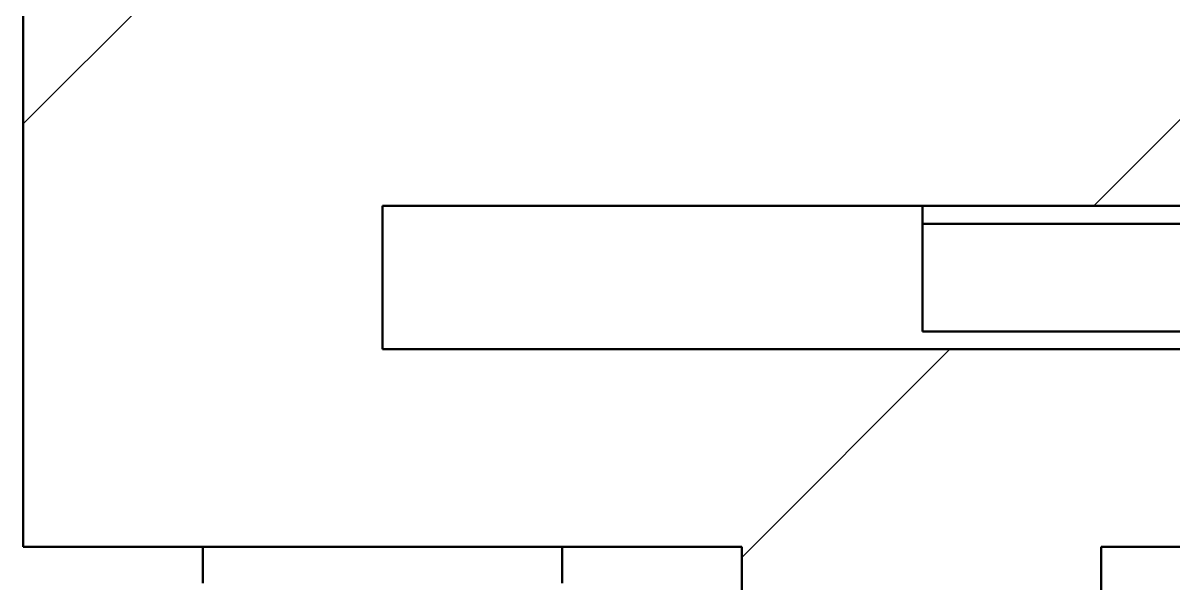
# Model space of a CAD drawing. Header units: millimetres. Extents: x -2685 to 3000, y -4484 to 2121.
# Drawn here: x 573 to 605.03, y 303.63 to 319.23 of the extents above; entities that cross this region are included whole.
import ezdxf

# ---------------------------------------------------------------- set-up
doc = ezdxf.new("R2010")
doc.units = ezdxf.units.MM
doc.header["$LTSCALE"] = 7.142857
doc.layers.add('Hatch (ISO)', color=7, linetype='Continuous', lineweight=18)
doc.layers.add('Visible (ISO)', color=7, linetype='Continuous', lineweight=50)

msp = doc.modelspace()

# ---------------------------------------------------------------- hatches: boundary and pattern name
at = {"layer": 'Hatch (ISO)'}
h = msp.add_hatch(dxfattribs=at)
h.set_pattern_fill('ANSI31', color=256, scale=181.428571, style=0)
h.set_pattern_definition([(45, (0, 0), (-16.0362, 16.0362), [])])
h.paths.add_polyline_path([(602.998, 270.141), (592.998, 270.141), (592.998, 264.641), (602.998, 264.641)])
h.paths.add_polyline_path([(602.998, 281.141), (602.998, 279.141), (592.998, 279.141), (592.998, 290.141), (602.998, 290.141)])
h.paths.add_polyline_path([(602.998, 301.141), (602.998, 299.141), (592.998, 299.141), (592.998, 304.641), (572.998, 304.641), (572.998, 344.641), (582.998, 344.641), (582.998, 331.32), (582.998, 329.236), (582.998, 329.031), (582.998, 326.979), (582.998, 319.641), (624.498, 319.641), (624.498, 314.141), (582.998, 314.141), (582.998, 310.141), (624.498, 310.141), (624.498, 304.641), (602.998, 304.641)])

# ---------------------------------------------------------------- linework, layer by layer
at = {"layer": 'Visible (ISO)'}
for p, q in [((572.998, 344.641), (572.998, 304.641)), ((582.998, 310.141), (582.998, 314.141)), ((582.998, 314.141), (624.498, 314.141)), ((598.028, 314.141), (598.028, 313.641)), ((598.028, 313.641), (598.028, 310.641)), ((598.028, 313.641), (620.028, 313.641)), ((598.028, 310.641), (620.028, 310.641)), ((624.498, 310.141), (582.998, 310.141)), ((572.998, 304.641), (592.998, 304.641)), ((577.998, 303.632), (577.998, 304.641)), ((587.998, 304.641), (587.998, 303.632)), ((592.998, 304.641), (592.998, 299.141)), ((602.998, 301.141), (602.998, 304.641)), ((602.998, 304.641), (624.498, 304.641))]:
    msp.add_line(p, q, dxfattribs=at)

doc.saveas('drawing.dxf')
